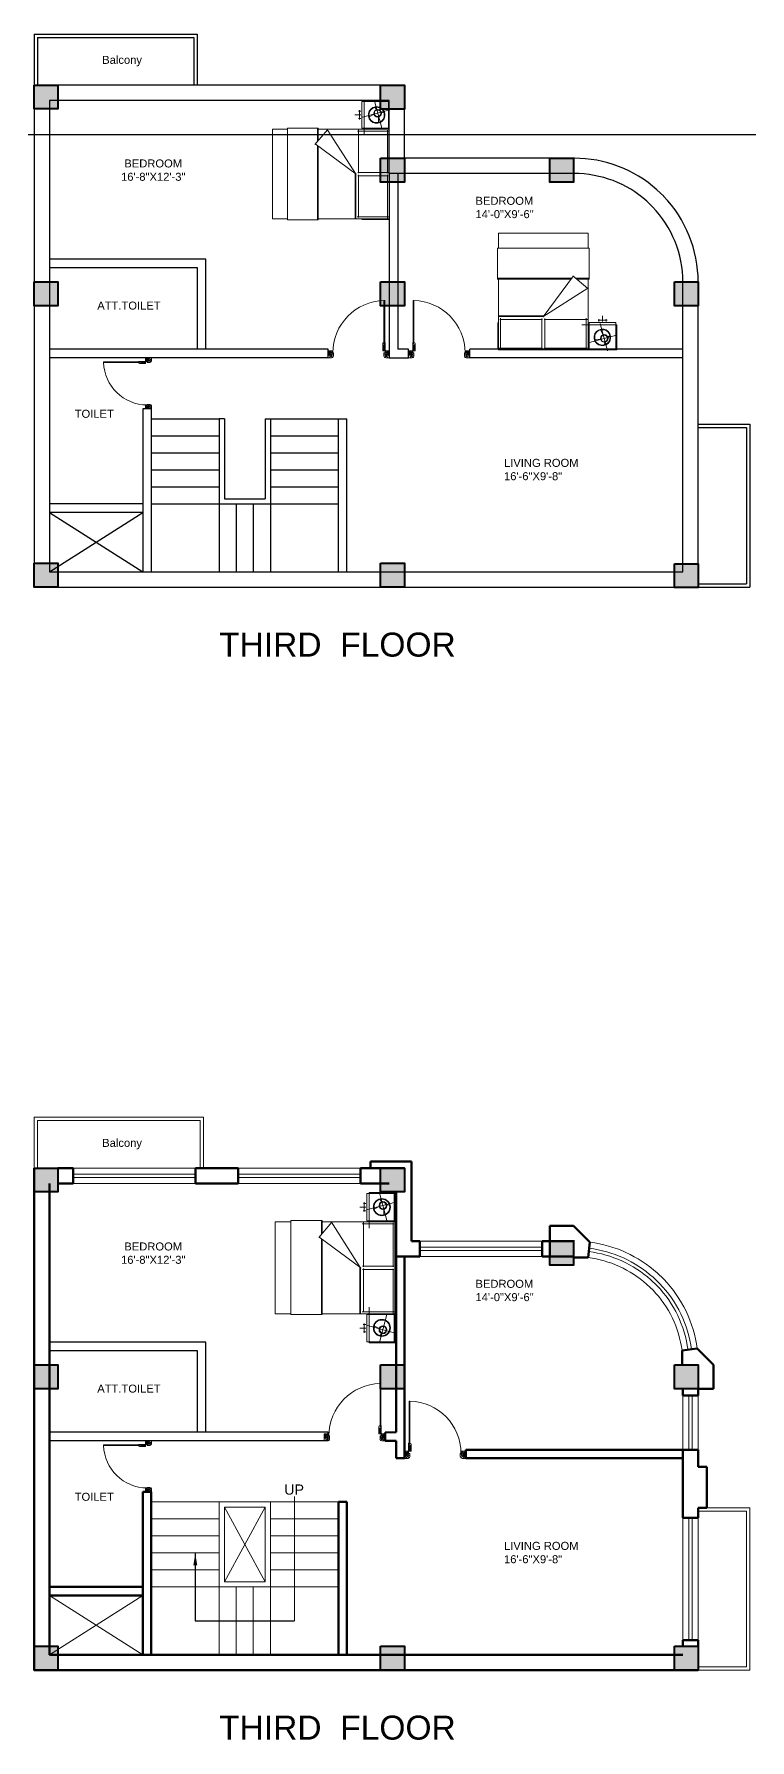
# Model space of a CAD drawing. Header units: inches. Extents: x 5914 to 162157, y -20538 to 282354.
# Drawn here: x 149347 to 149768, y -14147 to -13143 of the extents above; entities that cross this region are included whole.
import ezdxf

# ---------------------------------------------------------------- set-up
doc = ezdxf.new("R2010")
doc.units = ezdxf.units.IN
doc.header["$MEASUREMENT"] = 0
for name, color, linetype, lineweight in [('.09', 24, 'Continuous', 9), ('.1', 168, 'Continuous', 13), ('A-FUR', 42, 'Continuous', 5), ('CONC. OUTLINE RA', 150, 'Continuous', 40), ('DOOR-WIN RA', 3, 'Continuous', 20), ('ELE2 RA', 130, 'Continuous', 20), ('Furniture', 22, 'Continuous', 13), ('Hatch', 254, 'Continuous', 9), ('HATCH RA', 8, 'Continuous', 5), ('STAIR PLAN AND ELEV RA', 124, 'Continuous', 20), ('WALL RA', 42, 'Continuous', 50)]:
    doc.layers.add(name, color=color, linetype=linetype, lineweight=lineweight)
doc.layers.add('WINDOW+dOOR', color=5, linetype='Continuous')
doc.styles.add('arial', font='arial.ttf', dxfattribs={"height": 7})
doc.styles.get("Standard").update_dxf_attribs({"font": 'arial.ttf'})
doc.dimstyles.new('1-8', dxfattribs={"dimtxt": 7, "dimasz": 3, "dimexe": 3, "dimexo": 3, "dimgap": 3, "dimtad": 1, "dimdec": 0, "dimzin": 0, "dimdsep": 46, "dimlunit": 4, "dimtxsty": 'arial', "dimblk": 'ARCHTICK', "dimcen": 0.09, "dimdle": 3, "dimclrt": 6, "dimazin": 0, "dimtfac": 1, "dimtdec": 0, "dimtix": 1, "dimtofl": 0, "dimtmove": 2, "dimatfit": 3, "dimfxl": 5, "dimfxlon": 1, "dimtolj": 1, "dimtzin": 0, "dimlwe": 5, "dimarcsym": 1})

# ---------------------------------------------------------------- blocks, each defined once
blk = doc.blocks.new('30 inch door')
at = {"layer": '.09'}
blk.add_arc((10330.01, 24687.1), 25.67, 91.33199, 180, dxfattribs=at)
at = {"layer": '.1'}
for p, q in [((10329.41, 24712.76), (10329.41, 24691.67)), ((10329.41, 24712.76), (10329.81, 24712.76)), ((10329.81, 24691.67), (10329.81, 24712.76)), ((10328.81, 24688.15), (10328.81, 24691.67)), ((10329.29, 24692.15), (10329.41, 24692.15)), ((10329.41, 24692.15), (10329.41, 24691.67)), ((10329.41, 24691.67), (10329.81, 24691.67)), ((10329.41, 24691.67), (10329.81, 24691.67)), ((10329.81, 24691.67), (10329.81, 24692.15)), ((10329.81, 24692.15), (10330.01, 24692.15)), ((10330.01, 24692.15), (10330.01, 24688.15)), ((10302.02, 24688.15), (10302.02, 24684.65)), ((10304.03, 24688.15), (10302.02, 24688.15)), ((10302.02, 24684.65), (10303.77, 24684.65)), ((10304.03, 24688.15), (10304.03, 24688.15)), ((10304.03, 24687.1), (10304.03, 24688.15)), ((10304.65, 24687.1), (10304.03, 24687.1)), ((10304.65, 24685.52), (10304.65, 24687.1)), ((10330.01, 24688.15), (10328.81, 24688.15)), ((10329.4, 24687.1), (10330.01, 24687.1)), ((10329.4, 24685.52), (10329.4, 24687.1)), ((10330.01, 24687.1), (10330.01, 24688.15)), ((10330.01, 24688.15), (10332.02, 24688.15)), ((10332.02, 24684.65), (10330.27, 24684.65)), ((10332.02, 24688.15), (10332.02, 24684.65))]:
    blk.add_line(p, q, dxfattribs=at)
for centre, major_axis, start_param, end_param in [((10329.29, 24691.67), (-0.339, 0.339), 5.497787, 7.068583), ((10303.77, 24685.52), (-0.619, -0.619), 0.785398, 2.356194)]:
    blk.add_ellipse(centre, major_axis=major_axis, ratio=1, start_param=start_param, end_param=end_param, dxfattribs=at)
at = {"layer": '.1', "extrusion": (0, 0, -1)}
blk.add_ellipse((10330.27, 24685.52), major_axis=(-0.619, 0.619), ratio=1, start_param=3.926991, end_param=5.497787, dxfattribs=at)
blk.add_line((10330.01, 24688.15), (10330.01, 24688.15))
at = {"layer": 'Hatch', "lineweight": 0}
for points, knots in [([(10330.01, 24688.15), (10329.93, 24688.7), (10329.77, 24689.76), (10329.75, 24690.84), (10329.74, 24691.37)], [0, 0, 0, 0, 41.50394, 80.765622, 80.765622, 80.765622, 80.765622]), ([(10302.02, 24688.15), (10302.05, 24687.95), (10302.17, 24687.01), (10302.48, 24686.12), (10302.72, 24685.42)], [0, 0, 0, 0, 17.459471, 80.67073, 80.67073, 80.67073, 80.67073]), ([(10302.02, 24688.15), (10302.41, 24687.86), (10303.15, 24687.31), (10304.04, 24687.05), (10304.45, 24686.93)], [0, 0, 0, 0, 41.503939, 78.170205, 78.170205, 78.170205, 78.170205]), ([(10302.02, 24688.15), (10302.45, 24687.5), (10303.05, 24686.59), (10304.02, 24686.14), (10304.29, 24686.01)], [0, 0, 0, 0, 64.705486, 90.408952, 90.408952, 90.408952, 90.408952]), ([(10302.02, 24688.15), (10302.13, 24687.79), (10302.35, 24687.1), (10302.97, 24686.1), (10304.18, 24685.07)], [0, 0, 0, 0, 30.296971, 58.529009, 58.529009, 58.529009, 58.529009]), ([(10303.35, 24687.82), (10303.2, 24687.43), (10302.98, 24686.82), (10302.44, 24686.51), (10302.25, 24686.4)], [0, 0, 0, 0, 34.642749, 52.790216, 52.790216, 52.790216, 52.790216]), ([(10303.86, 24687.89), (10303.73, 24687.32), (10303.52, 24686.4), (10302.7, 24686), (10302.39, 24685.85)], [0, 0, 0, 0, 47.051669, 75.417188, 75.417188, 75.417188, 75.417188]), ([(10304.15, 24687.01), (10304.07, 24686.57), (10303.9, 24685.69), (10303.13, 24685.22), (10302.75, 24684.98)], [0, 0, 0, 0, 36.886594, 73.591637, 73.591637, 73.591637, 73.591637]), ([(10330.01, 24688.15), (10329.8, 24688.26), (10329.35, 24688.51), (10329.11, 24688.97), (10328.99, 24689.22)], [0, 0, 0, 0, 17.459472, 37.737029, 37.737029, 37.737029, 37.737029]), ([(10329.9, 24690.9), (10329.69, 24690.85), (10329.25, 24690.74), (10329.1, 24690.31), (10329.02, 24690.08)], [0, 0, 0, 0, 15.424483, 31.99547, 31.99547, 31.99547, 31.99547]), ([(10329.92, 24690.24), (10329.72, 24690.12), (10329.23, 24689.84), (10329.13, 24689.27), (10329.07, 24688.95)], [0, 0, 0, 0, 17.254821, 40.319618, 40.319618, 40.319618, 40.319618]), ([(10330.01, 24688.15), (10329.7, 24688.44), (10329.1, 24689.01), (10329.14, 24689.82), (10329.09, 24691.13)], [0, 0, 0, 0, 30.296971, 58.529009, 58.529009, 58.529009, 58.529009]), ([(10329.9, 24689.44), (10329.59, 24689.24), (10329.23, 24689.01), (10329.2, 24688.63), (10329.2, 24688.58)], [0, 0, 0, 0, 24.633819, 28.489546, 28.489546, 28.489546, 28.489546]), ([(10330.01, 24688.15), (10329.86, 24688.5), (10329.47, 24689.39), (10329.44, 24690.38), (10329.42, 24690.98)], [0, 0, 0, 0, 28.413311, 72.750806, 72.750806, 72.750806, 72.750806]), ([(10332.02, 24688.15), (10331.63, 24687.86), (10330.89, 24687.31), (10330.01, 24687.05), (10329.59, 24686.93)], [0, 0, 0, 0, 41.503939, 78.170205, 78.170205, 78.170205, 78.170205]), ([(10332.02, 24688.15), (10331.59, 24687.5), (10330.99, 24686.59), (10330.03, 24686.14), (10329.75, 24686.01)], [0, 0, 0, 0, 64.705486, 90.408952, 90.408952, 90.408952, 90.408952]), ([(10332.02, 24688.15), (10331.91, 24687.79), (10331.69, 24687.1), (10331.07, 24686.1), (10329.87, 24685.07)], [0, 0, 0, 0, 30.296971, 58.529009, 58.529009, 58.529009, 58.529009]), ([(10329.89, 24687.01), (10329.98, 24686.57), (10330.14, 24685.69), (10330.91, 24685.22), (10331.29, 24684.98)], [0, 0, 0, 0, 36.886594, 73.591637, 73.591637, 73.591637, 73.591637]), ([(10330.18, 24687.89), (10330.31, 24687.32), (10330.52, 24686.4), (10331.35, 24686), (10331.66, 24685.85)], [0, 0, 0, 0, 47.051669, 75.417188, 75.417188, 75.417188, 75.417188]), ([(10330.7, 24687.82), (10330.84, 24687.43), (10331.06, 24686.82), (10331.61, 24686.51), (10331.8, 24686.4)], [0, 0, 0, 0, 34.642749, 52.790216, 52.790216, 52.790216, 52.790216]), ([(10332.02, 24688.15), (10332, 24687.95), (10331.87, 24687.01), (10331.56, 24686.12), (10331.32, 24685.42)], [0, 0, 0, 0, 17.459471, 80.67073, 80.67073, 80.67073, 80.67073])]:
    blk.add_open_spline(points, degree=3, knots=knots, dxfattribs=at)
blk = doc.blocks.new('COLUMN')
at = {"layer": 'CONC. OUTLINE RA', "transparency": 33554687}
h = blk.add_hatch(color=256, dxfattribs=at)
h.dxf.hatch_style = 1
h.paths.add_polyline_path([(148062.9, -13130.4), (148076.9, -13130.4), (148076.9, -13116.4), (148062.9, -13116.4)])
at = {"layer": 'CONC. OUTLINE RA'}
blk.add_lwpolyline([(148062.9, -13116.4), (148076.9, -13116.4), (148076.9, -13130.4), (148062.9, -13130.4)], close=True, dxfattribs=at)
blk = doc.blocks.new('A$C2A650008')
at = {"layer": 'A-FUR'}
for p, q in [((-74.1, 13), (-91, 13)), ((-91, -6.3), (-91, 13)), ((-90.5, -5.6), (-90.5, 12.3)), ((-90.5, 12.3), (-72.6, 12.3)), ((-81, 12.7), (-85.8, -5.4)), ((-74.1, -10.4), (-74.1, 13)), ((-72.6, 12.3), (-72.6, -5.6)), ((-91.4, 6.6), (-73.1, 1.7)), ((-85.7, 4.9), (-87.5, 4.6)), ((-83.8, 1.9), (-83.8, -1.7)), ((-82.4, 6.9), (-81.2, 8.3)), ((-80.7, 3.7), (-77.5, 2)), ((-71.9, 5.8), (-70.4, 5.8)), ((-71.9, 3.4), (-68, 3.4)), ((-71.9, 0.9), (-70.3, 0.9)), ((-71, 6.5), (-71, 0.4)), ((-91, -6.3), (-43.4, -6.3)), ((-91, -6.3), (-91, -66.3)), ((-91, -6.3), (-70.8, -6.3)), ((-91, -66.3), (-91, -6.3)), ((-72.6, -5.6), (-90.5, -5.6)), ((-90.2, -7.6), (-69.6, -7.6)), ((-89.8, -35.7), (-89.8, -7)), ((-70.4, -6.7), (-70.4, -35.6)), ((-68.7, -36.7), (-49.5, -6.5)), ((-49.8, -6.6), (-41.3, -16.5)), ((-43.4, -5.5), (-43.4, -13.9)), ((-43.4, -5.5), (-22.9, -5.5)), ((-43, -5.5), (-43, -14.5)), ((-22.9, -5.5), (-22.9, -66.9)), ((-22.9, -6.3), (-12.8, -6.3)), ((-12.8, -6.3), (-12.8, -66.3)), ((-41.4, -16.1), (-68.7, -36.4)), ((-43.4, -17.6), (-43.4, -66.9)), ((-43, -17.3), (-43, -66.9)), ((-69.9, -35.2), (-90.3, -35.2)), ((-90.3, -37.4), (-69.9, -37.4)), ((-89.8, -65.9), (-89.8, -36.9)), ((-70.4, -36.8), (-70.4, -65.4)), ((-68.5, -36.3), (-68.5, -66.3)), ((-68, -35.8), (-68, -66.3)), ((-43.4, -66.3), (-91, -66.3)), ((-91, -66.3), (-91, -85.4)), ((-69.5, -65), (-90.7, -65)), ((-90.5, -66.8), (-90.5, -84.6)), ((-72.6, -66.8), (-90.5, -66.8)), ((-81, -85.1), (-85.8, -66.9)), ((-74.1, -62), (-74.1, -85.4)), ((-72.6, -84.6), (-72.6, -66.8)), ((-43.4, -66.9), (-22.9, -66.9)), ((-12.8, -66.3), (-22.9, -66.3)), ((-91.4, -79), (-73.1, -74.1)), ((-80.7, -76), (-77.5, -74.3)), ((-71.9, -73.3), (-70.3, -73.3)), ((-71.9, -75.7), (-68, -75.7)), ((-71, -78.8), (-71, -72.7)), ((-74.1, -85.4), (-91, -85.4)), ((-90.5, -84.6), (-72.6, -84.6)), ((-82.4, -79.2), (-81.2, -80.6)), ((-71.9, -78.1), (-70.4, -78.1))]:
    blk.add_line(p, q, dxfattribs=at)
for centre, major_axis, start_param, end_param in [((-82.5, 3.3), (3.95, 3.95), 6.28318530712061, 12.5663706143002), ((-82.5, 3.3), (-3.64, 3.64), 4.712389, 10.995574), ((-83.2, 4.4), (1.82, 1.82), 3.926993, 10.210178), ((-83.2, 4.4), (-1.52, 1.52), -1.570796, 4.712389)]:
    blk.add_ellipse(centre, major_axis=major_axis, ratio=1, start_param=start_param, end_param=end_param, dxfattribs=at)
at = {"layer": 'A-FUR', "extrusion": (0, 0, -1)}
for centre, major_axis, start_param, end_param in [((-82.5, -75.6), (-3.95, 3.95), 3.141593, 9.424778), ((-82.5, -75.6), (3.64, 3.64), 1.570796326731005, 7.853981633910592), ((-83.2, -76.8), (1.82, 1.82), -0.588961555347947, 5.69422375183164), ((-83.2, -76.8), (-1.52, 1.52), 0.886531, 7.169716)]:
    blk.add_ellipse(centre, major_axis=major_axis, ratio=1, start_param=start_param, end_param=end_param, dxfattribs=at)
blk = doc.blocks.new('_ArchTick')
at = {"color": 0, "linetype": 'ByBlock', "const_width": 0.15}
blk.add_lwpolyline([(-0.5, -0.5), (0.5, 0.5)], dxfattribs=at)
blk = doc.blocks.new('A$C0BBD0BBA')
at = {"color": 7, "lineweight": 5}
blk.add_lwpolyline([(0, 0), (73.3, 0)], dxfattribs=at)
at = {"color": 8, "lineweight": 5}
blk.add_leader([(39.7, 58.4), (0, 58.4), (0, 0)], dimstyle='1-8', override={"dimasz": 7, "dimgap": 2, "dimtad": 0, "dimfxl": 12}, dxfattribs=at)

msp = doc.modelspace()

# ---------------------------------------------------------------- linework, layer by layer
for p, q in [((149346.7, -13142.9), (149442.7, -13142.9)), ((149346.7, -13142.9), (149346.7, -13172.9)), ((149348.7, -13144.9), (149440.7, -13144.9)), ((149348.7, -13144.9), (149348.7, -13172.9)), ((149440.7, -13144.9), (149440.7, -13172.9)), ((149442.7, -13142.9), (149442.7, -13172.9)), ((149564.8, -13172.9), (149346.7, -13172.9)), ((149346.7, -13172.9), (149346.7, -13468.5)), ((149564.8, -13216), (149564.8, -13172.9)), ((149555.8, -13181.9), (149355.7, -13181.9)), ((149355.7, -13181.9), (149355.7, -13459.5)), ((149555.8, -13225), (149555.8, -13181.9)), ((149664.7, -13216), (149564.8, -13216)), ((149664.7, -13225), (149555.8, -13225)), ((149555.8, -13225), (149555.8, -13333.5)), ((149560.8, -13225), (149560.8, -13328.5)), ((149717.3, -13238.4), (149713.3, -13234.6)), ((149711.1, -13244.9), (149707.1, -13241.1)), ((149447.8, -13275.5), (149355.7, -13275.5)), ((149447.8, -13328.5), (149447.8, -13275.5)), ((149442.8, -13280.5), (149355.7, -13280.5)), ((149442.8, -13328.5), (149442.8, -13280.5)), ((149728.6, -13459.5), (149728.6, -13288.9)), ((149737.6, -13468.5), (149737.6, -13288.9)), ((149519.8, -13328.5), (149355.7, -13328.5)), ((149415.7, -13333.5), (149355.7, -13333.5)), ((149519.8, -13333.5), (149415.7, -13333.5)), ((149519.8, -13333.5), (149519.8, -13328.5)), ((149555.8, -13333.5), (149560.8, -13333.5)), ((149567.1, -13328.5), (149560.8, -13328.5)), ((149560.8, -13333.5), (149567.1, -13333.5)), ((149567.1, -13333.5), (149567.1, -13328.5)), ((149728.6, -13328.5), (149603.1, -13328.5)), ((149603.1, -13333.5), (149603.1, -13328.5)), ((149728.6, -13333.5), (149603.1, -13333.5)), ((149410.7, -13363.5), (149410.7, -13459.5)), ((149415.7, -13363.5), (149410.7, -13363.5)), ((149415.7, -13363.5), (149415.7, -13459.5)), ((149415.7, -13369.5), (149455.7, -13369.5)), ((149455.7, -13369.5), (149455.7, -13459.5)), ((149458.7, -13369.5), (149455.7, -13369.5)), ((149458.7, -13369.5), (149458.7, -13416.5)), ((149482.8, -13369.5), (149482.8, -13416.5)), ((149482.8, -13369.5), (149485.8, -13369.5)), ((149485.8, -13369.5), (149485.8, -13459.5)), ((149485.8, -13369.5), (149525.8, -13369.5)), ((149525.8, -13459.5), (149525.8, -13369.5)), ((149525.8, -13369.5), (149530.8, -13369.5)), ((149530.8, -13459.5), (149530.8, -13369.5)), ((149737.6, -13372.5), (149768, -13372.5)), ((149737.6, -13374.5), (149766, -13374.5)), ((149766, -13374.5), (149766, -13466.5)), ((149768, -13372.5), (149768, -13468.5)), ((149415.7, -13379.5), (149455.7, -13379.5)), ((149485.8, -13379.5), (149525.8, -13379.5)), ((149415.7, -13389.5), (149455.7, -13389.5)), ((149485.8, -13389.5), (149525.8, -13389.5)), ((149415.7, -13399.5), (149455.7, -13399.5)), ((149485.8, -13399.5), (149525.8, -13399.5)), ((149415.7, -13409.5), (149455.7, -13409.5)), ((149458.7, -13416.5), (149482.8, -13416.5)), ((149485.8, -13409.5), (149525.8, -13409.5)), ((149410.7, -13419.5), (149355.7, -13419.5)), ((149410.7, -13424.5), (149355.7, -13424.5)), ((149355.7, -13459.5), (149410.7, -13424.5)), ((149355.7, -13424.5), (149410.7, -13459.5)), ((149415.7, -13419.5), (149485.8, -13419.5)), ((149465.7, -13419.5), (149465.7, -13459.5)), ((149475.7, -13419.5), (149475.7, -13459.5)), ((149475.7, -13419.5), (149475.7, -13459.5)), ((149485.8, -13419.5), (149525.8, -13419.5)), ((149346.7, -13468.5), (149737.6, -13468.5)), ((149355.7, -13459.5), (149728.6, -13459.5)), ((149737.6, -13466.5), (149766, -13466.5)), ((149737.6, -13468.5), (149768, -13468.5)), ((149447.8, -13913.2), (149355.7, -13913.2)), ((149442.8, -13918.2), (149355.7, -13918.2)), ((149442.8, -13966.2), (149442.8, -13918.2)), ((149447.8, -13966.2), (149447.8, -13913.2)), ((149519.8, -13966.2), (149355.7, -13966.2)), ((149519.8, -13971.2), (149519.8, -13966.2)), ((149415.7, -13971.2), (149355.7, -13971.2)), ((149519.8, -13971.2), (149415.7, -13971.2))]:
    msp.add_line(p, q)
msp.add_xline((147369.2, -13202), (1, 0))
for radius, start, end in [(72.9, 48.222, 90.0319), (63.9, 48.222, 90.0319), (63.9, 0.0749, 43.8577), (72.9, 0.0749, 43.8577)]:
    msp.add_arc((149664.7, -13288.9), radius, start, end)
at = {"layer": 'A-FUR'}
for p, q in [((149539.6, -13182.5), (149539.6, -13198.3)), ((149555.4, -13182.5), (149539.6, -13182.5)), ((149556.1, -13187.5), (149540.1, -13191.8)), ((149540.9, -13202.5), (149540.9, -13181.9)), ((149540.9, -13181.9), (149555.8, -13181.9)), ((149547, -13182.2), (149551.3, -13198.2)), ((149548.2, -13187.3), (149547.2, -13186.1)), ((149555.4, -13198.3), (149555.4, -13182.5)), ((149555.8, -13198.9), (149555.8, -13181.9)), ((149539, -13190.4), (149535.5, -13190.4)), ((149539, -13192.5), (149537.6, -13192.5)), ((149539, -13188.3), (149537.7, -13188.3)), ((149538.2, -13187.7), (149538.2, -13193.1)), ((149546.8, -13190.1), (149544, -13191.6)), ((149549.4, -13191.7), (149549.5, -13194.9)), ((149551.2, -13189.1), (149552.7, -13189.3)), ((149495.8, -13198.9), (149487, -13198.9)), ((149487, -13198.9), (149487, -13251.7)), ((149495.8, -13198.2), (149495.8, -13252.2)), ((149513.9, -13198.2), (149495.8, -13198.2)), ((149519.5, -13199.2), (149512, -13207.9)), ((149512.1, -13207.5), (149536.2, -13225.4)), ((149513.5, -13198.2), (149513.5, -13206.1)), ((149513.9, -13198.2), (149513.9, -13205.6)), ((149555.8, -13198.9), (149513.9, -13198.9)), ((149536.2, -13225.6), (149519.3, -13199.1)), ((149555.1, -13200.1), (149537, -13200.1)), ((149537.7, -13199.2), (149537.7, -13224.7)), ((149555.8, -13198.9), (149538, -13198.9)), ((149539.6, -13198.3), (149555.4, -13198.3)), ((149554.7, -13224.8), (149554.7, -13199.5)), ((149555.8, -13198.9), (149555.8, -13251.7)), ((149555.8, -13251.7), (149555.8, -13198.9)), ((149513.5, -13208.5), (149513.5, -13252.2)), ((149513.9, -13208.9), (149513.9, -13252.2)), ((149535.6, -13224.8), (149535.6, -13251.7)), ((149536, -13225.3), (149536, -13251.7)), ((149537.2, -13224.4), (149555.1, -13224.4)), ((149555.1, -13226.3), (149537.2, -13226.3)), ((149537.7, -13225.7), (149537.7, -13250.9)), ((149554.7, -13251.4), (149554.7, -13225.8)), ((149487, -13251.7), (149495.8, -13251.7)), ((149513.9, -13252.2), (149495.8, -13252.2)), ((149513.9, -13251.7), (149555.8, -13251.7)), ((149536.9, -13250.5), (149555.6, -13250.5)), ((149539.6, -13252.1), (149555.4, -13252.1)), ((149620, -13260.2), (149620, -13269)), ((149672.8, -13260.2), (149620, -13260.2)), ((149672.8, -13269), (149672.8, -13260.2)), ((149673.5, -13269), (149619.5, -13269)), ((149619.5, -13287.1), (149619.5, -13269)), ((149673.5, -13287.1), (149673.5, -13269)), ((149663.2, -13286.7), (149619.5, -13286.7)), ((149662.9, -13287.1), (149619.5, -13287.1)), ((149620, -13287.1), (149620, -13328.9)), ((149664.2, -13285.3), (149646.3, -13309.3)), ((149672.6, -13292.7), (149663.9, -13285.2)), ((149673.5, -13286.7), (149665.6, -13286.7)), ((149673.5, -13287.1), (149666.1, -13287.1)), ((149672.8, -13328.9), (149672.8, -13287.1)), ((149646.1, -13309.3), (149672.7, -13292.4)), ((149619.6, -13312.8), (149619.6, -13328.5)), ((149646.9, -13308.7), (149620, -13308.7)), ((149646.5, -13309.2), (149620, -13309.2)), ((149646, -13310.9), (149620.8, -13310.9)), ((149621.2, -13310.1), (149621.2, -13328.7)), ((149645.5, -13328.3), (149645.5, -13310.4)), ((149672.5, -13310.9), (149647, -13310.9)), ((149647.4, -13310.4), (149647.4, -13328.3)), ((149669.2, -13314.1), (149689.8, -13314.1)), ((149671.6, -13328.2), (149671.6, -13310.1)), ((149672.8, -13328.9), (149672.8, -13311.2)), ((149673.4, -13312.8), (149673.4, -13328.5)), ((149689.2, -13312.8), (149673.4, -13312.8)), ((149684, -13311.3), (149678.7, -13311.3)), ((149679.2, -13312.2), (149679.2, -13310.7)), ((149684.2, -13329.3), (149679.9, -13313.2)), ((149681.6, -13319.9), (149680.1, -13317.1)), ((149681.3, -13312.2), (149681.3, -13308.7)), ((149683.4, -13312.2), (149683.4, -13310.8)), ((149689.2, -13328.5), (149689.2, -13312.8)), ((149689.8, -13314.1), (149689.8, -13328.9)), ((149620.3, -13327.9), (149645.9, -13327.9)), ((149646.9, -13327.9), (149672.2, -13327.9)), ((149689.5, -13320.1), (149673.6, -13324.4)), ((149680, -13322.6), (149676.9, -13322.7)), ((149682.7, -13324.3), (149682.4, -13325.9)), ((149684.4, -13321.4), (149685.6, -13320.4)), ((149672.8, -13328.9), (149620, -13328.9)), ((149620, -13328.9), (149672.8, -13328.9)), ((149672.8, -13328.9), (149689.8, -13328.9)), ((149673.4, -13328.5), (149689.2, -13328.5))]:
    msp.add_line(p, q, dxfattribs=at)
at = {"layer": 'A-FUR', "extrusion": (0, 0, -1)}
for centre, major_axis, start_param, end_param in [((149548.3, -13190.5), (-3.47, 3.47), 6.28318530712061, 12.5663706143002), ((149548.3, -13190.5), (3.21, 3.21), 4.712389, 10.995574), ((149548.9, -13189.5), (-1.6, 1.6), 3.926993, 10.210178), ((149548.9, -13189.5), (1.34, 1.34), -1.570796, 4.712389), ((149681.2, -13321.5), (3.47, 3.47), 6.28318530712061, 12.5663706143002), ((149681.2, -13321.5), (3.21, -3.21), 4.712389, 10.995574), ((149682.3, -13322.1), (1.6, 1.6), 3.926993, 10.210178), ((149682.3, -13322.1), (1.34, -1.34), -1.570796, 4.712389)]:
    msp.add_ellipse(centre, major_axis=major_axis, ratio=1, start_param=start_param, end_param=end_param, dxfattribs=at)
at = {"layer": 'DOOR-WIN RA'}
for p, q in [((149369.7, -13810.6), (149441.7, -13810.6)), ((149369.7, -13814.1), (149441.7, -13814.1)), ((149369.7, -13816.1), (149441.7, -13816.1)), ((149369.7, -13819.6), (149441.7, -13819.6)), ((149466.8, -13810.6), (149538.8, -13810.6)), ((149466.8, -13814.1), (149538.8, -13814.1)), ((149466.8, -13816.1), (149538.8, -13816.1)), ((149466.8, -13819.6), (149538.8, -13819.6)), ((149573.8, -13853.7), (149645.8, -13853.7)), ((149573.8, -13857.2), (149645.8, -13857.2)), ((149573.8, -13859.2), (149645.8, -13859.2)), ((149573.8, -13862.7), (149645.8, -13862.7)), ((149728.6, -13944.5), (149728.6, -13976.5)), ((149732.1, -13944.5), (149732.1, -13976.5)), ((149734.1, -13944.5), (149734.1, -13976.5)), ((149737.6, -13944.5), (149737.6, -13976.5)), ((149728.6, -14088.6), (149728.6, -14016.6)), ((149732.1, -14016.6), (149732.1, -14088.6)), ((149734.1, -14016.6), (149734.1, -14088.6)), ((149737.6, -14088.6), (149737.6, -14016.6))]:
    msp.add_line(p, q, dxfattribs=at)
for points in [[(149731.6, -13917.7, 0.158884), (149713.5, -13880), (149709.6, -13876.3, 0.151519), (149673.3, -13859.8, 0.151519)], [(149733.6, -13917.4, 0.159031), (149714.9, -13878.6), (149711, -13874.9, 0.151666), (149673.5, -13857.8, 0.151666)], [(149737, -13916.9, 0.159274), (149717.4, -13876.1), (149713.4, -13872.3, 0.151909), (149674, -13854.3)], [(149728.1, -13918.1, 0.158609), (149711, -13882.5), (149707.2, -13878.9, 0.151245), (149672.8, -13863.3, 0.151245)]]:
    msp.add_lwpolyline(points, format="xyb", dxfattribs=at)
at = {"layer": 'ELE2 RA'}
for p, q in [((149346.7, -13780.6), (149446.4, -13780.6)), ((149346.7, -13780.6), (149346.7, -13810.6)), ((149348.7, -13782.6), (149444.4, -13782.6)), ((149348.7, -13782.6), (149348.7, -13810.6)), ((149444.4, -13782.6), (149444.4, -13810.6)), ((149446.4, -13780.6), (149446.4, -13810.6)), ((149737.6, -14010.6), (149768, -14010.6)), ((149768, -14010.6), (149768, -14106.2)), ((149737.6, -14012.6), (149766, -14012.6)), ((149766, -14012.6), (149766, -14104.2)), ((149737.6, -14104.2), (149766, -14104.2)), ((149737.6, -14106.2), (149768, -14106.2))]:
    msp.add_line(p, q, dxfattribs=at)
at = {"layer": 'HATCH RA'}
for p, q in [((149458.7, -14054.2), (149482.8, -14010.2)), ((149458.7, -14010.2), (149482.8, -14054.2)), ((149355.7, -14097.2), (149410.7, -14062.2)), ((149355.7, -14062.2), (149410.7, -14097.2))]:
    msp.add_line(p, q, dxfattribs=at)
at = {"layer": 'STAIR PLAN AND ELEV RA'}
for p, q in [((149415.7, -14007.2), (149455.7, -14007.2)), ((149455.7, -14007.2), (149455.7, -14097.2)), ((149458.7, -14007.2), (149455.7, -14007.2)), ((149458.7, -14007.2), (149482.8, -14007.2)), ((149458.7, -14010.2), (149458.7, -14054.2)), ((149458.7, -14010.2), (149482.8, -14010.2)), ((149482.8, -14007.2), (149485.8, -14007.2)), ((149482.8, -14010.2), (149482.8, -14054.2)), ((149485.8, -14007.2), (149485.8, -14097.2)), ((149485.8, -14007.2), (149525.8, -14007.2)), ((149415.7, -14017.2), (149455.7, -14017.2)), ((149485.8, -14017.2), (149525.8, -14017.2)), ((149415.7, -14027.2), (149455.7, -14027.2)), ((149485.8, -14027.2), (149525.8, -14027.2)), ((149415.7, -14037.2), (149455.7, -14037.2)), ((149485.8, -14037.2), (149525.8, -14037.2)), ((149415.7, -14047.2), (149455.7, -14047.2)), ((149485.8, -14047.2), (149525.8, -14047.2)), ((149415.7, -14057.2), (149485.8, -14057.2)), ((149458.7, -14054.2), (149482.8, -14054.2)), ((149465.7, -14057.2), (149465.7, -14097.2)), ((149475.7, -14057.2), (149475.7, -14097.2)), ((149485.8, -14057.2), (149525.8, -14057.2))]:
    msp.add_line(p, q, dxfattribs=at)
at = {"layer": 'WALL RA'}
for p, q in [((149544.8, -13810.6), (149544.8, -13806.8)), ((149544.8, -13806.8), (149568.8, -13806.8)), ((149568.8, -13853.7), (149568.8, -13806.8)), ((149346.7, -13810.6), (149346.7, -14106.2)), ((149355.7, -13819.6), (149355.7, -14097.2)), ((149369.7, -13810.6), (149360.7, -13810.6)), ((149369.7, -13819.6), (149360.7, -13819.6)), ((149369.7, -13819.6), (149369.7, -13810.6)), ((149441.7, -13819.6), (149441.7, -13810.6)), ((149466.8, -13810.6), (149441.7, -13810.6)), ((149466.8, -13819.6), (149441.7, -13819.6)), ((149466.8, -13810.6), (149466.8, -13819.6)), ((149564.8, -13810.6), (149538.8, -13810.6)), ((149538.8, -13810.6), (149538.8, -13819.6)), ((149555.8, -13819.6), (149538.8, -13819.6)), ((149559.8, -13862.7), (149559.8, -13824.6)), ((149650.2, -13844.7), (149664.2, -13844.7)), ((149650.2, -13844.7), (149650.2, -13862.7)), ((149673.9, -13854.3), (149664.2, -13844.7)), ((149573.8, -13853.7), (149568.8, -13853.7)), ((149573.8, -13853.7), (149573.8, -13862.7)), ((149650.2, -13853.7), (149645.8, -13853.7)), ((149645.8, -13853.7), (149645.8, -13862.7)), ((149664.7, -13853.7), (149650.2, -13853.7)), ((149673.9, -13854.3), (149672.8, -13863.3)), ((149559.8, -13862.7), (149559.8, -13966.2)), ((149573.8, -13862.7), (149559.8, -13862.7)), ((149564.8, -13862.7), (149564.8, -13971.2)), ((149664.7, -13862.7), (149645.8, -13862.7)), ((149645.8, -13862.7), (149650.2, -13862.7)), ((149672.8, -13863.3), (149664.2, -13863.3)), ((149737, -13916.9), (149728.1, -13918.1)), ((149728.1, -13918.1), (149728.1, -13926.5)), ((149746.6, -13926.5), (149737, -13916.9)), ((149746.6, -13940.5), (149746.6, -13926.5)), ((149728.6, -13940.5), (149728.6, -13944.5)), ((149746.6, -13940.5), (149737.6, -13940.5)), ((149737.6, -13940.5), (149737.6, -13944.5)), ((149737.6, -13944.5), (149728.6, -13944.5)), ((149553.4, -13966.3), (149559.8, -13966.2)), ((149553.4, -13971.2), (149553.4, -13966.3)), ((149553.4, -13971.2), (149559.8, -13971.2)), ((149559.8, -13971.2), (149559.8, -13981.5)), ((149564.8, -13971.2), (149564.8, -13981.5)), ((149728.6, -13976.5), (149600.8, -13976.5)), ((149600.8, -13976.5), (149600.8, -13981.5)), ((149728.6, -14016.6), (149728.6, -13976.5)), ((149728.6, -13976.5), (149737.6, -13976.5)), ((149737.6, -13986.6), (149737.6, -13976.5)), ((149737.6, -13986.6), (149737.6, -13976.9)), ((149564.8, -13981.5), (149559.8, -13981.5)), ((149728.6, -13981.5), (149600.8, -13981.5)), ((149737.6, -13986.6), (149742.6, -13986.6)), ((149742.6, -14010.6), (149742.6, -13986.6)), ((149410.7, -14001.2), (149410.7, -14097.2)), ((149415.7, -14001.2), (149410.7, -14001.2)), ((149415.7, -14001.2), (149415.7, -14097.2)), ((149525.8, -14097.2), (149525.8, -14007.2)), ((149525.8, -14007.2), (149530.8, -14007.2)), ((149530.8, -14097.2), (149530.8, -14007.2)), ((149737.6, -14016.6), (149737.6, -14010.6)), ((149737.6, -14010.6), (149742.6, -14010.6)), ((149737.6, -14016.6), (149737.6, -14010.6)), ((149737.6, -14016.6), (149728.6, -14016.6)), ((149410.7, -14057.2), (149355.7, -14057.2)), ((149410.7, -14062.2), (149355.7, -14062.2)), ((149737.6, -14088.6), (149728.6, -14088.6)), ((149728.6, -14088.6), (149728.6, -14092.2)), ((149737.6, -14092.2), (149737.6, -14088.6)), ((149355.7, -14097.2), (149728.6, -14097.2)), ((149346.7, -14106.2), (149737.6, -14106.2))]:
    msp.add_line(p, q, dxfattribs=at)

# ---------------------------------------------------------------- block references
at = {"color": 1, "rotation": 89.99999999999999}
msp.add_blockref('A$C0BBD0BBA', (149500, -14077.2), dxfattribs=at)
at = {"layer": 'CONC. OUTLINE RA'}
for p in [(1283.8, -56.5), (1487.8, -56.6), (1487.8, -99.6), (1587.3, -99.6), (1283.8, -172.4), (1487.8, -172.4), (1660.7, -172.4), (1283.8, -338.1), (1487.8, -338.1), (1660.7, -338.4), (1283.8, -694.2), (1487.8, -694.2), (1587.3, -737.3), (1283.8, -810.1), (1487.8, -810.1), (1660.7, -810.1), (1283.8, -975.8), (1487.8, -975.8), (1660.7, -975.8)]:
    msp.add_blockref('COLUMN', p, dxfattribs=at)
at = {"layer": 'Furniture', "ltscale": 10, "xscale": -0.9009198872349742, "yscale": 0.9009198872349742, "zscale": 0.9009198872349742}
msp.add_blockref('A$C2A650008', (149477.1, -13836.6), dxfattribs=at)
at = {"layer": 'WINDOW+dOOR', "extrusion": (0, 0, -1), "yscale": 1.200000004188042, "zscale": -1.200000004184403}
for p, xscale, rotation in [((-137157.3, -42955.1), -1.200000004184403, 5.857498470263067e-05), ((-161965.6, -42955.1), 1.200000004184403, 359.9999414250153), ((-137155, -43592.8), -1.200000004184403, 5.857498470263067e-05), ((-161963.2, -43603.1), 1.200000004184403, 359.9999414250153)]:
    msp.add_blockref('30 inch door', p, dxfattribs=dict(at, xscale=xscale, rotation=rotation))
at = {"layer": 'WINDOW+dOOR', "extrusion": (0, 0, -1), "xscale": -1, "zscale": -1.00000000348675, "rotation": 270}
for p in [(-174100.4, -23665.6), (-174100.4, -24303.3)]:
    msp.add_blockref('30 inch door', p, dxfattribs=at)

# ---------------------------------------------------------------- texts
at = {"attachment_point": 1}
for s, width, gutter_width, insert, char_height in [('Balcony', 45.266, 23.6, (149386.8, -13155.7), 4.71), ('\\pi6.12049;BEDROOM\\P\\pi4.186;16\'-8"X12\'-3"', 45.266, 23.6, (149393.7, -13216.7), 4.711), ('BEDROOM\\P14\'-0"X9\'-6"', 45.266, 23.6, (149606.5, -13238.7), 4.711), ('ATT.TOILET', 45.266, 23.6, (149383.9, -13300.4), 4.71), ('TOILET', 45.266, 23.6, (149370.6, -13364.1), 4.71), ('LIVING ROOM\\P16\'-6"X9\'-8"', 45.266, 23.6, (149623.3, -13393), 4.711), ('THIRD  FLOOR', 247.158, 70.7, (149455.6, -13495.3), 14.133), ('Balcony', 45.266, 23.6, (149386.8, -13793.4), 4.71), ('\\pi6.12049;BEDROOM\\P\\pi4.186;16\'-8"X12\'-3"', 45.266, 23.6, (149393.7, -13854.4), 4.711), ('BEDROOM\\P14\'-0"X9\'-6"', 45.266, 23.6, (149606.5, -13876.4), 4.711), ('ATT.TOILET', 45.266, 23.6, (149383.9, -13938.1), 4.71), ('TOILET', 45.266, 23.6, (149370.6, -14001.8), 4.71), ('LIVING ROOM\\P16\'-6"X9\'-8"', 45.266, 23.6, (149623.3, -14030.7), 4.711), ('THIRD  FLOOR', 247.158, 70.7, (149455.6, -14133), 14.133)]:
    msp.add_mtext_dynamic_manual_height_columns(s, width=width, gutter_width=gutter_width, heights=[0], dxfattribs=dict(at, insert=insert, char_height=char_height))
at = {"insert": (149505.6, -14003), "char_height": 6, "width": 11.641, "attachment_point": 9, "style": 'arial'}
msp.add_mtext('UP', dxfattribs=at)

doc.saveas('drawing.dxf')
